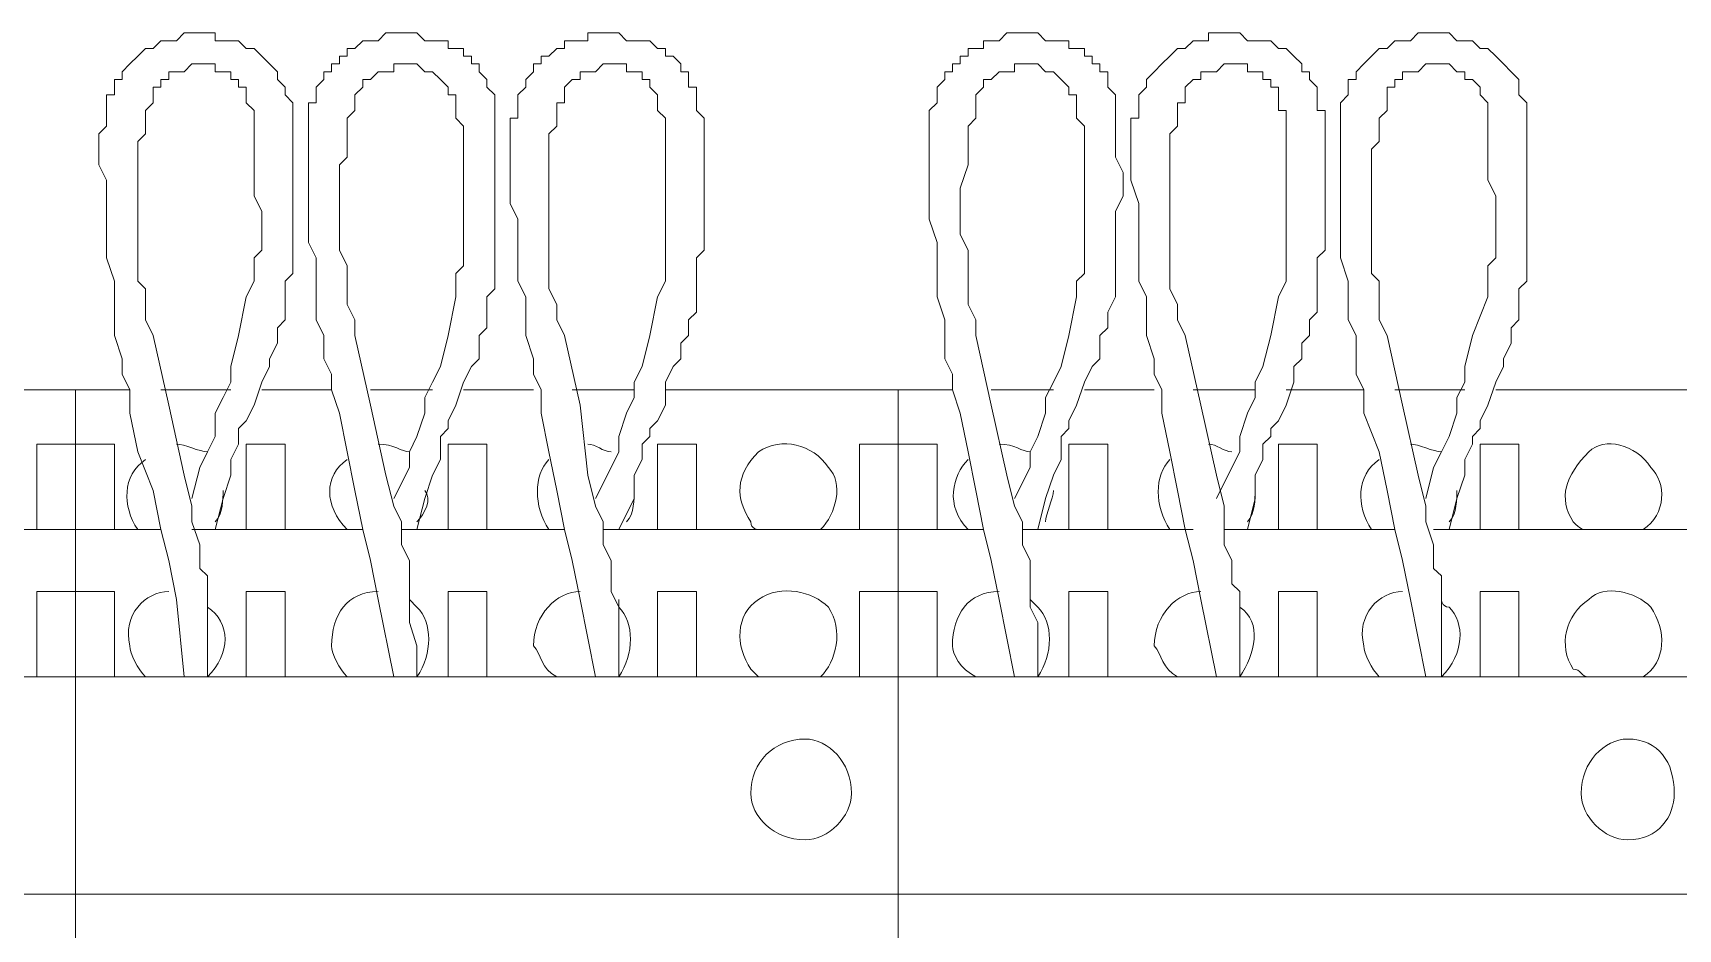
# Model space of a CAD drawing. Header units: millimetres. Extents: x 1004 to 59588, y 686 to 38112.
# Drawn here: x 17528.8 to 17653.5, y 2305.5 to 2373.4 of the extents above; entities that cross this region are included whole.
import ezdxf

# ---------------------------------------------------------------- set-up
doc = ezdxf.new("R2010")
doc.units = ezdxf.units.MM
doc.layers.add('PDF14_Geometry', color=7, linetype='Continuous')

msp = doc.modelspace()

# ---------------------------------------------------------------- linework, layer by layer
at = {"layer": 'PDF14_Geometry', "lineweight": 0}
for points in [[(17542.61, 2335.75), (17543.2, 2338.11), (17543.79, 2339.87), (17543.79, 2341.05), (17544.37, 2342.23), (17544.37, 2342.81), (17544.37, 2343.4), (17544.96, 2343.99), (17545.55, 2345.17), (17546.14, 2346.93), (17546.73, 2348.11), (17546.73, 2348.7), (17547.32, 2349.87), (17547.32, 2350.46), (17547.32, 2351.05), (17547.9, 2351.64), (17547.9, 2352.23), (17547.9, 2353.4), (17547.9, 2353.99), (17547.9, 2354.58), (17548.49, 2355.17), (17548.49, 2356.34), (17548.49, 2356.93), (17548.49, 2358.11), (17548.49, 2359.87), (17548.49, 2361.05), (17548.49, 2362.81), (17548.49, 2363.99), (17548.49, 2365.75), (17548.49, 2366.34), (17548.49, 2366.93), (17548.49, 2367.52), (17548.49, 2368.11), (17547.9, 2368.7), (17547.9, 2369.28), (17547.32, 2369.87), (17547.32, 2370.46), (17546.73, 2371.05), (17546.14, 2371.64), (17545.55, 2372.23), (17544.96, 2372.23), (17544.37, 2372.81), (17543.79, 2372.81), (17543.2, 2372.81), (17542.61, 2372.81), (17542.61, 2373.4), (17542.02, 2373.4), (17541.43, 2373.4), (17540.84, 2373.4), (17540.26, 2373.4), (17539.67, 2372.81), (17539.08, 2372.81), (17538.49, 2372.81), (17537.9, 2372.23), (17537.32, 2372.23), (17536.73, 2371.64), (17536.14, 2371.05), (17535.55, 2370.46), (17535.55, 2369.87), (17534.96, 2369.87), (17534.96, 2369.28), (17534.96, 2368.7), (17534.37, 2368.7), (17534.37, 2368.11), (17534.37, 2367.52), (17534.37, 2366.93), (17534.37, 2366.34), (17533.79, 2365.75), (17533.79, 2365.17), (17533.79, 2363.99), (17533.79, 2363.4), (17534.37, 2362.23), (17534.37, 2360.46), (17534.37, 2359.28), (17534.37, 2357.52), (17534.37, 2356.34), (17534.96, 2354.58), (17534.96, 2353.4), (17534.96, 2351.64), (17534.96, 2350.46), (17535.55, 2348.7), (17535.55, 2347.52), (17536.14, 2346.34)], [(17540.84, 2373.4), (17540.84, 2373.4)], [(17557.9, 2335.75), (17558.49, 2338.11), (17559.08, 2339.87), (17559.67, 2341.05), (17559.67, 2342.23), (17559.67, 2342.81), (17560.26, 2343.4), (17560.26, 2343.99), (17560.84, 2345.17), (17561.43, 2346.93), (17562.02, 2348.11), (17562.61, 2348.7), (17562.61, 2349.87), (17562.61, 2350.46), (17563.2, 2351.05), (17563.2, 2351.64), (17563.2, 2352.23), (17563.2, 2353.4), (17563.79, 2353.99), (17563.79, 2354.58), (17563.79, 2355.17), (17563.79, 2356.34), (17563.79, 2356.93), (17563.79, 2358.11), (17563.79, 2359.87), (17563.79, 2361.05), (17563.79, 2362.81), (17563.79, 2363.99), (17563.79, 2365.75), (17563.79, 2366.34), (17563.79, 2366.93), (17563.79, 2367.52), (17563.79, 2368.11), (17563.79, 2368.7), (17563.2, 2369.28), (17563.2, 2369.87), (17562.61, 2370.46), (17562.61, 2371.05), (17562.02, 2371.05), (17562.02, 2371.64), (17561.43, 2371.64), (17561.43, 2372.23), (17560.84, 2372.23), (17560.26, 2372.23), (17560.26, 2372.81), (17559.67, 2372.81), (17559.08, 2372.81), (17558.49, 2372.81), (17557.9, 2373.4), (17557.32, 2373.4), (17556.73, 2373.4), (17556.14, 2373.4), (17555.55, 2373.4), (17554.96, 2372.81), (17554.37, 2372.81), (17553.79, 2372.81), (17553.2, 2372.23), (17552.61, 2372.23), (17552.61, 2371.64), (17552.02, 2371.64), (17552.02, 2371.05), (17551.43, 2371.05), (17551.43, 2370.46), (17550.84, 2370.46), (17550.84, 2369.87), (17550.26, 2369.28), (17550.26, 2368.7), (17550.26, 2368.11), (17549.67, 2368.11), (17549.67, 2367.52), (17549.67, 2366.93), (17549.67, 2366.34), (17549.67, 2365.75), (17549.67, 2365.17), (17549.67, 2363.99), (17549.67, 2363.4), (17549.67, 2362.23), (17549.67, 2360.46), (17549.67, 2359.28), (17549.67, 2357.52), (17550.26, 2356.34), (17550.26, 2354.58), (17550.26, 2353.4), (17550.26, 2351.64), (17550.84, 2350.46), (17550.84, 2348.7), (17551.43, 2347.52), (17551.43, 2346.34), (17552.02, 2344.58), (17552.61, 2341.64), (17553.2, 2338.7), (17553.79, 2335.75)], [(17556.73, 2373.4), (17556.73, 2373.4)], [(17573.2, 2335.75), (17574.37, 2338.11), (17574.37, 2339.87), (17574.96, 2341.05), (17574.96, 2342.23), (17575.55, 2342.81), (17575.55, 2343.4), (17576.14, 2343.99), (17576.73, 2345.17), (17576.73, 2346.93), (17577.32, 2348.11), (17577.9, 2348.7), (17577.9, 2349.87), (17578.49, 2350.46), (17578.49, 2351.05), (17578.49, 2351.64), (17579.08, 2352.23), (17579.08, 2353.4), (17579.08, 2353.99), (17579.08, 2354.58), (17579.08, 2355.17), (17579.08, 2356.34), (17579.67, 2356.93), (17579.67, 2358.11), (17579.67, 2359.87), (17579.67, 2361.05), (17579.67, 2362.81), (17579.67, 2363.99), (17579.67, 2365.75), (17579.67, 2366.34), (17579.67, 2366.93), (17579.08, 2367.52), (17579.08, 2368.11), (17579.08, 2368.7), (17579.08, 2369.28), (17578.49, 2369.28), (17578.49, 2369.87), (17578.49, 2370.46), (17577.9, 2370.46), (17577.9, 2371.05), (17577.32, 2371.64), (17576.73, 2371.64), (17576.73, 2372.23), (17576.14, 2372.23), (17575.55, 2372.81), (17574.96, 2372.81), (17574.37, 2372.81), (17573.79, 2372.81), (17573.2, 2373.4), (17572.61, 2373.4), (17572.02, 2373.4), (17571.43, 2373.4), (17570.84, 2373.4), (17570.84, 2372.81), (17570.26, 2372.81), (17569.67, 2372.81), (17569.08, 2372.81), (17569.08, 2372.23), (17568.49, 2372.23), (17567.9, 2371.64), (17567.32, 2371.64), (17567.32, 2371.05), (17566.73, 2371.05), (17566.73, 2370.46), (17566.14, 2369.87), (17566.14, 2369.28), (17565.55, 2368.7), (17565.55, 2368.11), (17565.55, 2367.52), (17565.55, 2366.93), (17564.96, 2366.93), (17564.96, 2366.34), (17564.96, 2365.75), (17564.96, 2365.17), (17564.96, 2363.99), (17564.96, 2363.4), (17564.96, 2362.23), (17564.96, 2360.46), (17565.55, 2359.28), (17565.55, 2357.52), (17565.55, 2356.34), (17565.55, 2354.58), (17566.14, 2353.4), (17566.14, 2351.64), (17566.14, 2350.46), (17566.73, 2348.7), (17566.73, 2347.52), (17567.32, 2346.34), (17567.32, 2344.58), (17567.9, 2341.64), (17568.49, 2338.7), (17569.08, 2335.75)], [(17573.2, 2373.4), (17573.2, 2373.4)], [(17604.96, 2335.75), (17605.55, 2338.11), (17606.14, 2339.87), (17606.73, 2341.05), (17606.73, 2342.23), (17606.73, 2342.81), (17607.32, 2343.4), (17607.32, 2343.99), (17607.9, 2345.17), (17608.49, 2346.93), (17609.08, 2348.11), (17609.67, 2348.7), (17609.67, 2349.87), (17609.67, 2350.46), (17610.26, 2351.05), (17610.26, 2351.64), (17610.26, 2352.23), (17610.84, 2353.4), (17610.84, 2353.99), (17610.84, 2354.58), (17610.84, 2355.17), (17610.84, 2356.34), (17610.84, 2356.93), (17610.84, 2358.11), (17610.84, 2359.87), (17611.43, 2361.05), (17611.43, 2362.81), (17610.84, 2363.99), (17610.84, 2365.75), (17610.84, 2366.34), (17610.84, 2366.93), (17610.84, 2367.52), (17610.84, 2368.11), (17610.84, 2368.7), (17610.26, 2369.28), (17610.26, 2369.87), (17610.26, 2370.46), (17609.67, 2370.46), (17609.67, 2371.05), (17609.08, 2371.05), (17609.08, 2371.64), (17608.49, 2371.64), (17608.49, 2372.23), (17607.9, 2372.23), (17607.32, 2372.23), (17607.32, 2372.81), (17606.73, 2372.81), (17606.14, 2372.81), (17605.55, 2372.81), (17604.96, 2373.4), (17604.37, 2373.4), (17603.79, 2373.4), (17603.2, 2373.4), (17602.61, 2373.4), (17602.02, 2372.81), (17601.43, 2372.81), (17600.84, 2372.81), (17600.84, 2372.23), (17600.26, 2372.23), (17599.67, 2372.23), (17599.67, 2371.64), (17599.08, 2371.64), (17599.08, 2371.05), (17598.49, 2371.05), (17598.49, 2370.46), (17597.9, 2370.46), (17597.9, 2369.87), (17597.32, 2369.28), (17597.32, 2368.7), (17597.32, 2368.11), (17596.73, 2367.52), (17596.73, 2366.93), (17596.73, 2366.34), (17596.73, 2365.75), (17596.73, 2365.17), (17596.73, 2363.99), (17596.73, 2363.4), (17596.73, 2362.23), (17596.73, 2360.46), (17596.73, 2359.28), (17597.32, 2357.52), (17597.32, 2356.34), (17597.32, 2354.58), (17597.32, 2353.4), (17597.9, 2351.64), (17597.9, 2350.46), (17597.9, 2348.7), (17598.49, 2347.52), (17598.49, 2346.34)], [(17603.79, 2373.4), (17603.79, 2373.4)], [(17620.84, 2335.75), (17621.43, 2338.11), (17621.43, 2339.87), (17622.02, 2341.05), (17622.02, 2342.23), (17622.61, 2342.81), (17622.61, 2343.4), (17623.2, 2343.99), (17623.79, 2345.17), (17624.37, 2346.93), (17624.37, 2348.11), (17624.96, 2348.7), (17624.96, 2349.87), (17625.55, 2350.46), (17625.55, 2351.05), (17625.55, 2351.64), (17626.14, 2352.23), (17626.14, 2353.4), (17626.14, 2353.99), (17626.14, 2354.58), (17626.14, 2355.17), (17626.14, 2356.34), (17626.73, 2356.93), (17626.73, 2358.11), (17626.73, 2359.87), (17626.73, 2361.05), (17626.73, 2362.81), (17626.73, 2363.99), (17626.73, 2365.75), (17626.73, 2366.34), (17626.73, 2366.93), (17626.73, 2367.52), (17626.14, 2367.52), (17626.14, 2368.11), (17626.14, 2368.7), (17626.14, 2369.28), (17625.55, 2369.87), (17625.55, 2370.46), (17624.96, 2370.46), (17624.96, 2371.05), (17624.37, 2371.64), (17623.79, 2372.23), (17623.2, 2372.23), (17622.61, 2372.81), (17622.02, 2372.81), (17621.43, 2372.81), (17620.84, 2372.81), (17620.26, 2373.4), (17619.67, 2373.4), (17619.08, 2373.4), (17618.49, 2373.4), (17617.9, 2373.4), (17617.9, 2372.81), (17617.32, 2372.81), (17616.73, 2372.81), (17616.14, 2372.23), (17615.55, 2372.23), (17614.96, 2371.64), (17614.37, 2371.05), (17613.79, 2370.46), (17613.2, 2369.87), (17613.2, 2369.28), (17612.61, 2368.7), (17612.61, 2368.11), (17612.61, 2367.52), (17612.61, 2366.93), (17612.02, 2366.93), (17612.02, 2366.34), (17612.02, 2365.75), (17612.02, 2365.17), (17612.02, 2363.99), (17612.02, 2363.4), (17612.02, 2362.23), (17612.61, 2360.46), (17612.61, 2359.28), (17612.61, 2357.52), (17612.61, 2356.34), (17612.61, 2354.58), (17613.2, 2353.4), (17613.2, 2351.64), (17613.2, 2350.46), (17613.79, 2348.7), (17613.79, 2347.52), (17614.37, 2346.34), (17614.37, 2344.58), (17614.96, 2341.64), (17615.55, 2338.7), (17616.14, 2335.75), (17616.73, 2333.4), (17617.32, 2330.46), (17618.49, 2324.58)], [(17620.26, 2373.4), (17620.26, 2373.4)], [(17636.14, 2335.75), (17636.73, 2338.11), (17637.32, 2339.87), (17637.32, 2341.05), (17637.9, 2342.23), (17637.9, 2342.81), (17638.49, 2343.4), (17638.49, 2343.99), (17639.08, 2345.17), (17639.67, 2346.93), (17640.26, 2348.11), (17640.26, 2348.7), (17640.84, 2349.87), (17640.84, 2350.46), (17640.84, 2351.05), (17641.43, 2351.64), (17641.43, 2352.23), (17641.43, 2353.4), (17641.43, 2353.99), (17642.02, 2354.58), (17642.02, 2355.17), (17642.02, 2356.34), (17642.02, 2356.93), (17642.02, 2358.11), (17642.02, 2359.87), (17642.02, 2361.05), (17642.02, 2362.81), (17642.02, 2363.99), (17642.02, 2365.75), (17642.02, 2366.34), (17642.02, 2366.93), (17642.02, 2367.52), (17642.02, 2368.11), (17641.43, 2368.7), (17641.43, 2369.28), (17641.43, 2369.87), (17640.84, 2370.46), (17640.26, 2371.05), (17639.67, 2371.64), (17639.08, 2372.23), (17638.49, 2372.23), (17637.9, 2372.81), (17637.32, 2372.81), (17636.73, 2372.81), (17636.14, 2373.4), (17635.55, 2373.4), (17634.96, 2373.4), (17634.37, 2373.4), (17633.79, 2373.4), (17633.2, 2372.81), (17632.61, 2372.81), (17632.02, 2372.81), (17631.43, 2372.23), (17630.84, 2372.23), (17630.26, 2371.64), (17629.67, 2371.05), (17629.08, 2370.46), (17629.08, 2369.87), (17628.49, 2369.87), (17628.49, 2369.28), (17628.49, 2368.7), (17627.9, 2368.11), (17627.9, 2367.52), (17627.9, 2366.93), (17627.9, 2366.34), (17627.9, 2365.75), (17627.9, 2365.17), (17627.9, 2363.99), (17627.9, 2363.4), (17627.9, 2362.23), (17627.9, 2360.46), (17627.9, 2359.28), (17627.9, 2357.52), (17627.9, 2356.34), (17628.49, 2354.58), (17628.49, 2353.4), (17628.49, 2351.64), (17629.08, 2350.46), (17629.08, 2348.7), (17629.08, 2347.52), (17629.67, 2346.34), (17629.67, 2344.58), (17630.84, 2341.64), (17631.43, 2338.7), (17632.02, 2335.75)], [(17634.37, 2373.4), (17634.37, 2373.4)], [(17537.32, 2372.23), (17537.32, 2372.23)], [(17538.49, 2372.81), (17538.49, 2372.81)], [(17544.37, 2372.81), (17544.37, 2372.81)], [(17545.55, 2372.23), (17545.55, 2372.23)], [(17553.2, 2372.23), (17553.2, 2372.23)], [(17554.96, 2372.81), (17554.96, 2372.81)], [(17559.08, 2372.81), (17559.08, 2372.81)], [(17568.49, 2372.23), (17568.49, 2372.23)], [(17574.96, 2372.81), (17574.96, 2372.81)], [(17576.14, 2372.23), (17576.14, 2372.23)], [(17602.02, 2372.81), (17602.02, 2372.81)], [(17606.14, 2372.81), (17606.14, 2372.81)], [(17615.55, 2372.23), (17615.55, 2372.23)], [(17616.73, 2372.81), (17616.73, 2372.81)], [(17622.02, 2372.81), (17622.02, 2372.81)], [(17623.2, 2372.23), (17623.2, 2372.23)], [(17631.43, 2372.23), (17631.43, 2372.23)], [(17632.61, 2372.81), (17632.61, 2372.81)], [(17636.73, 2372.81), (17636.73, 2372.81)], [(17637.9, 2372.81), (17637.9, 2372.81)], [(17639.08, 2372.23), (17639.08, 2372.23)], [(17536.14, 2371.05), (17536.14, 2371.05)], [(17536.73, 2371.64), (17536.73, 2371.64)], [(17540.84, 2338.11), (17541.43, 2340.46), (17542.02, 2341.64), (17542.61, 2342.81), (17542.61, 2344.58), (17543.2, 2345.75), (17543.79, 2346.93), (17543.79, 2348.11), (17544.37, 2350.46), (17544.96, 2353.4), (17545.55, 2354.58), (17545.55, 2355.17), (17545.55, 2355.75), (17545.55, 2356.34), (17546.14, 2356.93), (17546.14, 2357.52), (17546.14, 2358.11), (17546.14, 2359.28), (17546.14, 2359.87), (17545.55, 2361.05), (17545.55, 2362.23), (17545.55, 2363.4), (17545.55, 2364.58), (17545.55, 2365.75), (17545.55, 2366.34), (17545.55, 2366.93), (17545.55, 2367.52), (17544.96, 2368.11), (17544.96, 2368.7), (17544.96, 2369.28), (17544.37, 2369.28), (17544.37, 2369.87), (17543.79, 2369.87), (17543.79, 2370.46), (17543.2, 2370.46), (17542.61, 2370.46), (17542.61, 2371.05), (17542.02, 2371.05), (17541.43, 2371.05), (17540.84, 2371.05), (17540.26, 2370.46), (17539.67, 2370.46), (17539.08, 2370.46), (17539.08, 2369.87), (17538.49, 2369.87), (17538.49, 2369.28), (17537.9, 2369.28), (17537.9, 2368.7), (17537.9, 2368.11), (17537.32, 2367.52), (17537.32, 2366.93), (17537.32, 2366.34), (17537.32, 2365.75), (17536.73, 2365.17), (17536.73, 2364.58), (17536.73, 2363.99), (17536.73, 2363.4), (17536.73, 2361.64), (17536.73, 2360.46), (17536.73, 2359.28), (17536.73, 2358.11), (17536.73, 2356.93), (17536.73, 2355.75), (17536.73, 2355.17), (17536.73, 2354.58), (17537.32, 2353.99), (17537.32, 2352.81), (17537.32, 2351.64), (17537.9, 2350.46), (17539.08, 2345.17), (17540.26, 2339.87), (17540.84, 2337.52), (17540.84, 2336.34), (17541.43, 2334.58), (17541.43, 2333.4), (17541.43, 2332.81), (17542.02, 2332.23), (17542.02, 2331.64), (17542.02, 2331.05), (17542.02, 2329.87), (17542.02, 2328.7), (17542.02, 2326.93), (17542.02, 2324.58)], [(17541.43, 2371.05), (17541.43, 2371.05)], [(17546.14, 2371.64), (17546.14, 2371.64)], [(17546.73, 2371.05), (17546.73, 2371.05)], [(17556.14, 2338.11), (17557.32, 2340.46), (17557.32, 2341.64), (17557.9, 2342.81), (17558.49, 2344.58), (17558.49, 2345.75), (17559.08, 2346.93), (17559.67, 2348.11), (17560.26, 2350.46), (17560.84, 2353.4), (17560.84, 2354.58), (17560.84, 2355.17), (17561.43, 2355.75), (17561.43, 2356.34), (17561.43, 2356.93), (17561.43, 2357.52), (17561.43, 2358.11), (17561.43, 2359.28), (17561.43, 2359.87), (17561.43, 2361.05), (17561.43, 2362.23), (17561.43, 2363.4), (17561.43, 2364.58), (17561.43, 2365.75), (17561.43, 2366.34), (17560.84, 2366.93), (17560.84, 2367.52), (17560.84, 2368.11), (17560.84, 2368.7), (17560.26, 2368.7), (17560.26, 2369.28), (17559.67, 2369.87), (17559.08, 2370.46), (17558.49, 2370.46), (17557.9, 2371.05), (17557.32, 2371.05), (17556.73, 2371.05), (17556.14, 2371.05), (17556.14, 2370.46), (17555.55, 2370.46), (17554.96, 2370.46), (17554.37, 2369.87), (17553.79, 2369.87), (17553.79, 2369.28), (17553.2, 2368.7), (17553.2, 2368.11), (17553.2, 2367.52), (17552.61, 2366.93), (17552.61, 2366.34), (17552.61, 2365.75), (17552.61, 2365.17), (17552.61, 2364.58), (17552.61, 2363.99), (17552.02, 2363.4), (17552.02, 2361.64), (17552.02, 2360.46), (17552.02, 2359.28), (17552.02, 2358.11), (17552.02, 2356.93), (17552.61, 2355.75), (17552.61, 2355.17), (17552.61, 2354.58), (17552.61, 2353.99), (17552.61, 2352.81), (17553.2, 2351.64), (17553.2, 2350.46), (17554.37, 2345.17), (17555.55, 2339.87), (17556.14, 2337.52), (17556.73, 2336.34), (17556.73, 2334.58), (17557.32, 2333.4), (17557.32, 2332.81), (17557.32, 2332.23), (17557.32, 2331.64), (17557.32, 2331.05), (17557.32, 2329.87), (17557.32, 2328.7), (17557.9, 2326.93), (17557.9, 2324.58)], [(17557.32, 2371.05), (17557.32, 2371.05)], [(17571.43, 2338.11), (17572.61, 2340.46), (17573.2, 2341.64), (17573.2, 2342.81), (17573.79, 2344.58), (17574.37, 2345.75), (17574.37, 2346.93), (17574.96, 2348.11), (17575.55, 2350.46), (17576.14, 2353.4), (17576.73, 2354.58), (17576.73, 2355.17), (17576.73, 2355.75), (17576.73, 2356.34), (17576.73, 2356.93), (17576.73, 2357.52), (17576.73, 2358.11), (17576.73, 2359.28), (17576.73, 2359.87), (17576.73, 2361.05), (17576.73, 2362.23), (17576.73, 2363.4), (17576.73, 2364.58), (17576.73, 2365.75), (17576.73, 2366.34), (17576.73, 2366.93), (17576.14, 2367.52), (17576.14, 2368.11), (17576.14, 2368.7), (17575.55, 2369.28), (17575.55, 2369.87), (17574.96, 2369.87), (17574.96, 2370.46), (17574.37, 2370.46), (17573.79, 2370.46), (17573.79, 2371.05), (17573.2, 2371.05), (17572.61, 2371.05), (17572.02, 2371.05), (17571.43, 2370.46), (17570.84, 2370.46), (17570.26, 2370.46), (17570.26, 2369.87), (17569.67, 2369.87), (17569.08, 2369.28), (17569.08, 2368.7), (17569.08, 2368.11), (17568.49, 2368.11), (17568.49, 2367.52), (17568.49, 2366.93), (17568.49, 2366.34), (17567.9, 2365.75), (17567.9, 2365.17), (17567.9, 2364.58), (17567.9, 2363.99), (17567.9, 2363.4), (17567.9, 2361.64), (17567.9, 2360.46), (17567.9, 2359.28), (17567.9, 2358.11), (17567.9, 2356.93), (17567.9, 2355.75), (17567.9, 2355.17), (17567.9, 2354.58), (17567.9, 2353.99), (17568.49, 2352.81), (17568.49, 2351.64), (17569.08, 2350.46), (17570.26, 2345.17), (17570.84, 2339.87), (17571.43, 2337.52), (17572.02, 2336.34), (17572.02, 2334.58), (17572.61, 2333.4), (17572.61, 2332.81), (17572.61, 2332.23), (17572.61, 2331.64), (17572.61, 2331.05), (17573.2, 2329.87), (17573.2, 2328.7), (17573.2, 2326.93), (17573.2, 2324.58)], [(17572.02, 2371.05), (17572.02, 2371.05)], [(17577.9, 2371.05), (17577.9, 2371.05)], [(17603.2, 2338.11), (17604.37, 2340.46), (17604.37, 2341.64), (17604.96, 2342.81), (17605.55, 2344.58), (17605.55, 2345.75), (17606.14, 2346.93), (17606.73, 2348.11), (17607.32, 2350.46), (17607.9, 2353.4), (17607.9, 2354.58), (17608.49, 2355.17), (17608.49, 2355.75), (17608.49, 2356.34), (17608.49, 2356.93), (17608.49, 2357.52), (17608.49, 2358.11), (17608.49, 2359.28), (17608.49, 2359.87), (17608.49, 2361.05), (17608.49, 2362.23), (17608.49, 2363.4), (17608.49, 2364.58), (17608.49, 2365.75), (17608.49, 2366.34), (17607.9, 2366.93), (17607.9, 2367.52), (17607.9, 2368.11), (17607.9, 2368.7), (17607.32, 2368.7), (17607.32, 2369.28), (17606.73, 2369.87), (17606.14, 2370.46), (17605.55, 2370.46), (17604.96, 2371.05), (17604.37, 2371.05), (17603.79, 2371.05), (17603.2, 2371.05), (17603.2, 2370.46), (17602.61, 2370.46), (17602.02, 2370.46), (17601.43, 2369.87), (17600.84, 2369.87), (17600.84, 2369.28), (17600.26, 2368.7), (17600.26, 2368.11), (17600.26, 2367.52), (17600.26, 2366.93), (17599.67, 2366.34), (17599.67, 2365.75), (17599.67, 2365.17), (17599.67, 2364.58), (17599.67, 2363.99), (17599.67, 2363.4), (17599.08, 2361.64), (17599.08, 2360.46), (17599.08, 2359.28), (17599.08, 2358.11), (17599.67, 2356.93), (17599.67, 2355.75), (17599.67, 2355.17), (17599.67, 2354.58), (17599.67, 2353.99), (17599.67, 2352.81), (17600.26, 2351.64), (17600.26, 2350.46), (17601.43, 2345.17), (17602.61, 2339.87), (17603.2, 2337.52), (17603.79, 2336.34), (17603.79, 2334.58), (17604.37, 2333.4), (17604.37, 2332.81), (17604.37, 2332.23), (17604.37, 2331.64), (17604.37, 2331.05), (17604.37, 2329.87), (17604.96, 2328.7), (17604.96, 2326.93), (17604.96, 2324.58)], [(17604.96, 2371.05), (17604.96, 2371.05)], [(17614.37, 2371.05), (17614.37, 2371.05)], [(17614.96, 2371.64), (17614.96, 2371.64)], [(17618.49, 2338.11), (17619.67, 2340.46), (17620.26, 2341.64), (17620.26, 2342.81), (17620.84, 2344.58), (17621.43, 2345.75), (17621.43, 2346.93), (17622.02, 2348.11), (17622.61, 2350.46), (17623.2, 2353.4), (17623.79, 2354.58), (17623.79, 2355.17), (17623.79, 2355.75), (17623.79, 2356.34), (17623.79, 2356.93), (17623.79, 2357.52), (17623.79, 2358.11), (17623.79, 2359.28), (17623.79, 2359.87), (17623.79, 2361.05), (17623.79, 2362.23), (17623.79, 2363.4), (17623.79, 2364.58), (17623.79, 2365.75), (17623.79, 2366.34), (17623.79, 2366.93), (17623.79, 2367.52), (17623.2, 2367.52), (17623.2, 2368.11), (17623.2, 2368.7), (17623.2, 2369.28), (17622.61, 2369.28), (17622.61, 2369.87), (17622.02, 2369.87), (17622.02, 2370.46), (17621.43, 2370.46), (17620.84, 2370.46), (17620.84, 2371.05), (17620.26, 2371.05), (17619.67, 2371.05), (17619.08, 2371.05), (17618.49, 2370.46), (17617.9, 2370.46), (17617.32, 2370.46), (17617.32, 2369.87), (17616.73, 2369.87), (17616.14, 2369.28), (17616.14, 2368.7), (17616.14, 2368.11), (17615.55, 2368.11), (17615.55, 2367.52), (17615.55, 2366.93), (17615.55, 2366.34), (17614.96, 2365.75), (17614.96, 2365.17), (17614.96, 2364.58), (17614.96, 2363.99), (17614.96, 2363.4), (17614.96, 2361.64), (17614.96, 2360.46), (17614.96, 2359.28), (17614.96, 2358.11), (17614.96, 2356.93), (17614.96, 2355.75), (17614.96, 2355.17), (17614.96, 2354.58), (17614.96, 2353.99), (17615.55, 2352.81), (17615.55, 2351.64), (17616.14, 2350.46), (17617.32, 2345.17), (17618.49, 2339.87), (17619.08, 2337.52), (17619.08, 2336.34), (17619.08, 2334.58), (17619.67, 2333.4), (17619.67, 2332.81), (17619.67, 2332.23), (17619.67, 2331.64), (17620.26, 2331.05), (17620.26, 2329.87), (17620.26, 2328.7), (17620.26, 2326.93), (17620.26, 2324.58)], [(17619.08, 2371.05), (17619.08, 2371.05)], [(17624.37, 2371.64), (17624.37, 2371.64)], [(17624.96, 2371.05), (17624.96, 2371.05)], [(17629.67, 2371.05), (17629.67, 2371.05)], [(17630.26, 2371.64), (17630.26, 2371.64)], [(17634.37, 2338.11), (17634.96, 2340.46), (17635.55, 2341.64), (17636.14, 2342.81), (17636.73, 2344.58), (17636.73, 2345.75), (17637.32, 2346.93), (17637.32, 2348.11), (17637.9, 2350.46), (17639.08, 2353.4), (17639.08, 2354.58), (17639.08, 2355.17), (17639.08, 2355.75), (17639.67, 2356.34), (17639.67, 2356.93), (17639.67, 2357.52), (17639.67, 2358.11), (17639.67, 2359.28), (17639.67, 2359.87), (17639.67, 2361.05), (17639.08, 2362.23), (17639.08, 2363.4), (17639.08, 2364.58), (17639.08, 2365.75), (17639.08, 2366.34), (17639.08, 2366.93), (17639.08, 2367.52), (17639.08, 2368.11), (17638.49, 2368.7), (17638.49, 2369.28), (17637.9, 2369.87), (17637.32, 2369.87), (17637.32, 2370.46), (17636.73, 2370.46), (17636.14, 2371.05), (17635.55, 2371.05), (17634.96, 2371.05), (17634.37, 2371.05), (17633.79, 2370.46), (17633.2, 2370.46), (17632.61, 2370.46), (17632.61, 2369.87), (17632.02, 2369.87), (17632.02, 2369.28), (17631.43, 2369.28), (17631.43, 2368.7), (17631.43, 2368.11), (17631.43, 2367.52), (17630.84, 2366.93), (17630.84, 2366.34), (17630.84, 2365.75), (17630.84, 2365.17), (17630.26, 2364.58), (17630.26, 2363.99), (17630.26, 2363.4), (17630.26, 2361.64), (17630.26, 2360.46), (17630.26, 2359.28), (17630.26, 2358.11), (17630.26, 2356.93), (17630.26, 2355.75), (17630.26, 2355.17), (17630.84, 2354.58), (17630.84, 2353.99), (17630.84, 2352.81), (17630.84, 2351.64), (17631.43, 2350.46), (17632.61, 2345.17), (17633.79, 2339.87), (17634.37, 2337.52), (17634.37, 2336.34), (17634.96, 2334.58), (17634.96, 2333.4), (17634.96, 2332.81), (17635.55, 2332.23), (17635.55, 2331.64), (17635.55, 2331.05), (17635.55, 2329.87), (17635.55, 2328.7), (17635.55, 2326.93), (17635.55, 2324.58)], [(17634.96, 2371.05), (17634.96, 2371.05)], [(17639.67, 2371.64), (17639.67, 2371.64)], [(17640.26, 2371.05), (17640.26, 2371.05)], [(17535.55, 2370.46), (17535.55, 2370.46)], [(17538.49, 2369.87), (17538.49, 2369.87)], [(17539.67, 2370.46), (17539.67, 2370.46)], [(17539.67, 2370.46), (17539.67, 2370.46)], [(17540.26, 2370.46), (17540.26, 2370.46)], [(17543.2, 2370.46), (17543.2, 2370.46)], [(17543.2, 2370.46), (17543.2, 2370.46)], [(17543.79, 2370.46), (17543.79, 2370.46)], [(17544.37, 2369.87), (17544.37, 2369.87)], [(17547.32, 2370.46), (17547.32, 2370.46)], [(17550.84, 2369.87), (17550.84, 2369.87)], [(17554.37, 2369.87), (17554.37, 2369.87)], [(17554.96, 2370.46), (17554.96, 2370.46)], [(17554.96, 2370.46), (17554.96, 2370.46)], [(17555.55, 2370.46), (17555.55, 2370.46)], [(17558.49, 2370.46), (17558.49, 2370.46)], [(17558.49, 2370.46), (17558.49, 2370.46)], [(17559.08, 2370.46), (17559.08, 2370.46)], [(17559.08, 2370.46), (17559.08, 2370.46)], [(17559.67, 2369.87), (17559.67, 2369.87)], [(17559.67, 2369.87), (17559.67, 2369.87)], [(17562.61, 2370.46), (17562.61, 2370.46)], [(17566.14, 2369.87), (17566.14, 2369.87)], [(17566.73, 2370.46), (17566.73, 2370.46)], [(17569.67, 2369.87), (17569.67, 2369.87)], [(17570.26, 2370.46), (17570.26, 2370.46)], [(17570.84, 2370.46), (17570.84, 2370.46)], [(17570.84, 2370.46), (17570.84, 2370.46)], [(17574.37, 2370.46), (17574.37, 2370.46)], [(17574.37, 2370.46), (17574.37, 2370.46)], [(17574.37, 2370.46), (17574.37, 2370.46)], [(17574.96, 2369.87), (17574.96, 2369.87)], [(17597.9, 2369.87), (17597.9, 2369.87)], [(17601.43, 2369.87), (17601.43, 2369.87)], [(17602.02, 2370.46), (17602.02, 2370.46)], [(17602.02, 2370.46), (17602.02, 2370.46)], [(17602.61, 2370.46), (17602.61, 2370.46)], [(17605.55, 2370.46), (17605.55, 2370.46)], [(17606.14, 2370.46), (17606.14, 2370.46)], [(17606.14, 2370.46), (17606.14, 2370.46)], [(17606.14, 2370.46), (17606.14, 2370.46)], [(17606.73, 2369.87), (17606.73, 2369.87)], [(17606.73, 2369.87), (17606.73, 2369.87)], [(17613.2, 2369.87), (17613.2, 2369.87)], [(17613.79, 2370.46), (17613.79, 2370.46)], [(17616.73, 2369.87), (17616.73, 2369.87)], [(17617.32, 2370.46), (17617.32, 2370.46)], [(17617.9, 2370.46), (17617.9, 2370.46)], [(17617.9, 2370.46), (17617.9, 2370.46)], [(17621.43, 2370.46), (17621.43, 2370.46)], [(17621.43, 2370.46), (17621.43, 2370.46)], [(17621.43, 2370.46), (17621.43, 2370.46)], [(17622.02, 2369.87), (17622.02, 2369.87)], [(17629.08, 2370.46), (17629.08, 2370.46)], [(17632.02, 2369.87), (17632.02, 2369.87)], [(17633.2, 2370.46), (17633.2, 2370.46)], [(17633.2, 2370.46), (17633.2, 2370.46)], [(17633.79, 2370.46), (17633.79, 2370.46)], [(17636.73, 2370.46), (17636.73, 2370.46)], [(17636.73, 2370.46), (17636.73, 2370.46)], [(17637.32, 2370.46), (17637.32, 2370.46)], [(17637.32, 2370.46), (17637.32, 2370.46)], [(17637.9, 2369.87), (17637.9, 2369.87)], [(17640.84, 2370.46), (17640.84, 2370.46)], [(17544.96, 2368.7), (17544.96, 2368.7)], [(17547.9, 2369.28), (17547.9, 2369.28)], [(17547.9, 2368.7), (17547.9, 2368.7)], [(17550.26, 2368.7), (17550.26, 2368.7)], [(17553.79, 2369.28), (17553.79, 2369.28)], [(17560.26, 2369.28), (17560.26, 2369.28)], [(17563.2, 2369.28), (17563.2, 2369.28)], [(17563.79, 2368.7), (17563.79, 2368.7)], [(17565.55, 2368.7), (17565.55, 2368.7)], [(17569.08, 2369.28), (17569.08, 2369.28)], [(17575.55, 2369.28), (17575.55, 2369.28)], [(17576.14, 2368.7), (17576.14, 2368.7)], [(17579.08, 2368.7), (17579.08, 2368.7)], [(17597.32, 2368.7), (17597.32, 2368.7)], [(17600.84, 2369.28), (17600.84, 2369.28)], [(17607.32, 2369.28), (17607.32, 2369.28)], [(17610.26, 2369.28), (17610.26, 2369.28)], [(17610.84, 2368.7), (17610.84, 2368.7)], [(17612.61, 2368.7), (17612.61, 2368.7)], [(17616.14, 2369.28), (17616.14, 2369.28)], [(17623.2, 2368.7), (17623.2, 2368.7)], [(17626.14, 2369.28), (17626.14, 2369.28)], [(17626.14, 2368.7), (17626.14, 2368.7)], [(17628.49, 2368.7), (17628.49, 2368.7)], [(17638.49, 2369.28), (17638.49, 2369.28)], [(17638.49, 2368.7), (17638.49, 2368.7)], [(17641.43, 2369.28), (17641.43, 2369.28)], [(17641.43, 2368.7), (17641.43, 2368.7)], [(17534.37, 2368.11), (17534.37, 2368.11)], [(17534.37, 2366.93), (17534.37, 2366.93)], [(17537.9, 2368.11), (17537.9, 2368.11)], [(17545.55, 2367.52), (17545.55, 2367.52)], [(17545.55, 2366.93), (17545.55, 2366.93)], [(17548.49, 2367.52), (17548.49, 2367.52)], [(17549.67, 2366.93), (17549.67, 2366.93)], [(17553.2, 2368.11), (17553.2, 2368.11)], [(17560.84, 2367.52), (17560.84, 2367.52)], [(17560.84, 2366.93), (17560.84, 2366.93)], [(17563.79, 2367.52), (17563.79, 2367.52)], [(17565.55, 2368.11), (17565.55, 2368.11)], [(17576.14, 2367.52), (17576.14, 2367.52)], [(17576.73, 2366.93), (17576.73, 2366.93)], [(17579.08, 2367.52), (17579.08, 2367.52)], [(17596.73, 2366.93), (17596.73, 2366.93)], [(17597.32, 2368.11), (17597.32, 2368.11)], [(17600.26, 2368.11), (17600.26, 2368.11)], [(17607.9, 2367.52), (17607.9, 2367.52)], [(17607.9, 2366.93), (17607.9, 2366.93)], [(17610.84, 2367.52), (17610.84, 2367.52)], [(17612.61, 2368.11), (17612.61, 2368.11)], [(17623.79, 2366.93), (17623.79, 2366.93)], [(17627.9, 2368.11), (17627.9, 2368.11)], [(17627.9, 2366.93), (17627.9, 2366.93)], [(17631.43, 2368.11), (17631.43, 2368.11)], [(17639.08, 2367.52), (17639.08, 2367.52)], [(17639.08, 2366.93), (17639.08, 2366.93)], [(17642.02, 2367.52), (17642.02, 2367.52)], [(17514.37, 2346.34), (17532.02, 2346.34), (17532.02, 2252.81), (17514.37, 2252.81)], [(17538.49, 2335.75), (17537.9, 2338.7), (17536.73, 2341.64), (17536.14, 2344.58), (17536.14, 2346.34), (17532.02, 2346.34), (17532.02, 2252.81), (17536.14, 2252.81)], [(17538.49, 2346.34), (17543.79, 2346.34)], [(17546.14, 2346.34), (17551.43, 2346.34)], [(17554.37, 2346.34), (17559.08, 2346.34)], [(17561.43, 2346.34), (17566.73, 2346.34)], [(17569.67, 2346.34), (17574.37, 2346.34)], [(17576.73, 2346.34), (17594.37, 2346.34), (17594.37, 2252.81), (17576.73, 2252.81)], [(17600.84, 2335.75), (17600.26, 2338.7), (17599.67, 2341.64), (17599.08, 2344.58), (17598.49, 2346.34), (17594.37, 2346.34), (17594.37, 2252.81), (17598.49, 2252.81)], [(17601.43, 2346.34), (17606.14, 2346.34)], [(17608.49, 2346.34), (17613.79, 2346.34)], [(17616.73, 2346.34), (17621.43, 2346.34)], [(17623.79, 2346.34), (17629.67, 2346.34)], [(17632.02, 2346.34), (17637.32, 2346.34)], [(17639.67, 2346.34), (17656.73, 2346.34), (17656.73, 2252.81), (17639.67, 2252.81)], [(17534.96, 2335.75), (17534.96, 2342.23), (17532.02, 2342.23), (17529.08, 2342.23), (17529.08, 2335.75)], [(17547.9, 2335.75), (17547.9, 2342.23), (17544.96, 2342.23), (17544.96, 2335.75)], [(17563.2, 2335.75), (17563.2, 2342.23), (17560.26, 2342.23), (17560.26, 2335.75)], [(17579.08, 2335.75), (17579.08, 2342.23), (17576.14, 2342.23), (17576.14, 2335.75)], [(17597.32, 2335.75), (17597.32, 2342.23), (17594.37, 2342.23), (17591.43, 2342.23), (17591.43, 2335.75)], [(17610.26, 2335.75), (17610.26, 2342.23), (17607.32, 2342.23), (17607.32, 2335.75)], [(17626.14, 2335.75), (17626.14, 2342.23), (17623.2, 2342.23), (17623.2, 2335.75)], [(17641.43, 2335.75), (17641.43, 2342.23), (17638.49, 2342.23), (17638.49, 2335.75)], [(17509.67, 2335.75), (17532.02, 2335.75), (17538.49, 2335.75), (17539.08, 2333.4), (17539.67, 2330.46), (17540.26, 2324.58)], [(17540.84, 2335.75), (17553.79, 2335.75), (17554.37, 2333.4), (17554.96, 2330.46), (17556.14, 2324.58)], [(17552.61, 2335.75), (17552.61, 2335.75)], [(17556.73, 2335.75), (17569.08, 2335.75), (17569.67, 2333.4), (17570.26, 2330.46), (17571.43, 2324.58)], [(17572.02, 2335.75), (17594.37, 2335.75), (17600.84, 2335.75), (17601.43, 2333.4), (17602.02, 2330.46), (17603.2, 2324.58)], [(17603.79, 2335.75), (17616.73, 2335.75)], [(17614.96, 2335.75), (17615.55, 2335.75)], [(17619.08, 2335.75), (17632.02, 2335.75), (17632.61, 2333.4), (17633.2, 2330.46), (17634.37, 2324.58)], [(17634.96, 2335.75), (17656.73, 2335.75), (17663.79, 2335.75)], [(17534.96, 2324.58), (17534.96, 2331.05), (17532.02, 2331.05), (17529.08, 2331.05), (17529.08, 2324.58)], [(17547.9, 2324.58), (17547.9, 2331.05), (17544.96, 2331.05), (17544.96, 2324.58)], [(17563.2, 2324.58), (17563.2, 2331.05), (17560.26, 2331.05), (17560.26, 2324.58)], [(17579.08, 2324.58), (17579.08, 2331.05), (17576.14, 2331.05), (17576.14, 2324.58)], [(17597.32, 2324.58), (17597.32, 2331.05), (17594.37, 2331.05), (17591.43, 2331.05), (17591.43, 2324.58)], [(17610.26, 2324.58), (17610.26, 2331.05), (17607.32, 2331.05), (17607.32, 2324.58)], [(17626.14, 2324.58), (17626.14, 2331.05), (17623.2, 2331.05), (17623.2, 2324.58)], [(17641.43, 2324.58), (17641.43, 2331.05), (17638.49, 2331.05), (17638.49, 2324.58)], [(17542.02, 2329.87), (17542.02, 2330.46)], [(17557.9, 2329.87), (17557.32, 2330.46)], [(17573.2, 2329.87), (17573.2, 2330.46)], [(17604.96, 2329.87), (17604.37, 2330.46)], [(17620.26, 2329.87), (17620.26, 2330.46)], [(17406.73, 2324.58), (17469.08, 2324.58), (17532.02, 2324.58), (17594.37, 2324.58), (17656.73, 2324.58), (17719.67, 2324.58), (17782.02, 2324.58), (17844.96, 2324.58), (17907.32, 2324.58)], [(17583.2, 2325.17), (17583.79, 2324.58)], [(17406.73, 2308.11), (17469.08, 2308.11), (17532.02, 2308.11), (17594.37, 2308.11), (17656.73, 2308.11), (17719.67, 2308.11), (17782.02, 2308.11), (17844.96, 2308.11), (17907.32, 2308.11)]]:
    msp.add_lwpolyline(points, dxfattribs=at)
for points in [[(17542.02, 2341.64), (17541.43, 2341.64), (17540.26, 2342.23), (17539.67, 2342.23)], [(17557.32, 2341.64), (17556.73, 2341.64), (17556.14, 2342.23), (17554.96, 2342.23)], [(17572.61, 2341.64), (17572.02, 2341.64), (17571.43, 2342.23), (17570.84, 2342.23)], [(17589.08, 2340.46), (17587.9, 2342.23), (17585.55, 2342.81), (17583.79, 2341.64)], [(17604.37, 2341.64), (17603.79, 2341.64), (17603.2, 2342.23), (17602.02, 2342.23)], [(17619.67, 2341.64), (17619.08, 2341.64), (17618.49, 2342.23), (17617.9, 2342.23)], [(17635.55, 2341.64), (17634.96, 2341.64), (17633.79, 2342.23), (17633.2, 2342.23)], [(17651.43, 2340.46), (17650.26, 2342.23), (17647.9, 2342.81), (17646.73, 2341.64)], [(17537.32, 2341.05), (17535.55, 2339.87), (17535.55, 2337.52), (17536.73, 2335.75)], [(17552.61, 2341.05), (17550.84, 2339.87), (17550.84, 2337.52), (17552.61, 2335.75)], [(17567.9, 2341.05), (17566.73, 2339.87), (17566.73, 2337.52), (17567.9, 2335.75)], [(17583.79, 2341.64), (17582.02, 2339.87), (17582.02, 2338.11), (17583.2, 2336.34)], [(17599.67, 2341.05), (17598.49, 2339.87), (17597.9, 2337.52), (17599.67, 2335.75)], [(17614.96, 2341.05), (17613.79, 2339.87), (17613.79, 2337.52), (17614.96, 2335.75)], [(17630.84, 2341.05), (17629.08, 2339.87), (17629.08, 2337.52), (17630.26, 2335.75)], [(17646.73, 2341.64), (17644.96, 2339.87), (17644.37, 2338.11), (17645.55, 2336.34)], [(17588.49, 2335.75), (17589.67, 2336.93), (17590.26, 2339.28), (17589.08, 2340.46)], [(17650.84, 2335.75), (17652.61, 2336.93), (17652.61, 2339.28), (17651.43, 2340.46)], [(17542.61, 2336.34), (17543.2, 2336.93), (17543.2, 2338.11), (17543.2, 2338.7)], [(17557.9, 2336.34), (17558.49, 2336.93), (17559.08, 2338.11), (17558.49, 2338.7)], [(17573.79, 2336.34), (17574.37, 2336.93), (17574.37, 2338.11), (17574.37, 2338.7)], [(17605.55, 2336.34), (17605.55, 2336.93), (17606.14, 2338.11), (17606.14, 2338.7)], [(17620.84, 2336.34), (17621.43, 2336.93), (17621.43, 2338.11), (17621.43, 2338.7)], [(17636.14, 2336.34), (17636.73, 2336.93), (17636.73, 2338.11), (17636.73, 2338.7)], [(17536.73, 2335.75), (17537.32, 2335.75), (17537.32, 2335.75), (17537.32, 2335.75)], [(17567.9, 2335.75), (17567.9, 2335.75), (17567.9, 2335.75), (17568.49, 2335.75)], [(17583.2, 2336.34), (17583.2, 2335.75), (17583.79, 2335.75), (17583.79, 2335.75)], [(17599.67, 2335.75), (17599.67, 2335.75), (17599.67, 2335.75), (17600.26, 2335.75)], [(17630.26, 2335.75), (17630.84, 2335.75), (17630.84, 2335.75), (17630.84, 2335.75)], [(17645.55, 2336.34), (17646.14, 2335.75), (17646.14, 2335.75), (17646.73, 2335.75)], [(17539.08, 2331.05), (17537.32, 2331.05), (17535.55, 2329.28), (17536.14, 2326.93)], [(17554.96, 2331.05), (17552.61, 2331.05), (17551.43, 2329.28), (17551.43, 2326.93)], [(17570.26, 2331.05), (17568.49, 2331.05), (17566.73, 2329.28), (17566.73, 2326.93)], [(17589.08, 2329.87), (17587.9, 2331.05), (17585.55, 2331.64), (17583.79, 2330.46)], [(17602.02, 2331.05), (17599.67, 2331.05), (17598.49, 2329.28), (17598.49, 2326.93)], [(17617.32, 2331.05), (17615.55, 2331.05), (17613.79, 2329.28), (17613.79, 2326.93)], [(17632.61, 2331.05), (17630.84, 2331.05), (17629.08, 2329.28), (17629.67, 2326.93)], [(17651.43, 2329.87), (17650.26, 2331.05), (17647.9, 2331.64), (17646.73, 2330.46)], [(17542.02, 2324.58), (17543.79, 2326.34), (17543.79, 2328.7), (17542.02, 2329.87)], [(17557.9, 2324.58), (17559.08, 2326.34), (17559.08, 2328.7), (17557.9, 2329.87)], [(17573.2, 2324.58), (17574.37, 2326.34), (17574.37, 2328.7), (17573.2, 2329.87)], [(17583.79, 2330.46), (17582.02, 2329.28), (17582.02, 2326.93), (17583.2, 2325.17)], [(17588.49, 2324.58), (17589.67, 2325.75), (17590.26, 2328.11), (17589.08, 2329.87)], [(17604.96, 2324.58), (17606.14, 2326.34), (17606.14, 2328.7), (17604.96, 2329.87)], [(17620.26, 2324.58), (17621.43, 2326.34), (17622.02, 2328.7), (17620.26, 2329.87)], [(17636.14, 2329.87), (17635.55, 2329.87), (17635.55, 2330.46), (17635.55, 2330.46)], [(17635.55, 2324.58), (17637.32, 2326.34), (17637.32, 2328.7), (17636.14, 2329.87)], [(17646.73, 2330.46), (17644.96, 2329.28), (17644.37, 2326.93), (17645.55, 2325.17)], [(17650.84, 2324.58), (17652.61, 2325.75), (17652.61, 2328.11), (17651.43, 2329.87)], [(17536.14, 2326.93), (17536.14, 2326.34), (17536.73, 2325.17), (17537.32, 2324.58)], [(17551.43, 2326.93), (17551.43, 2326.34), (17552.02, 2325.17), (17552.61, 2324.58)], [(17566.73, 2326.93), (17567.32, 2326.34), (17567.32, 2325.17), (17568.49, 2324.58)], [(17598.49, 2326.93), (17598.49, 2326.34), (17599.08, 2325.17), (17600.26, 2324.58)], [(17613.79, 2326.93), (17614.37, 2326.34), (17614.37, 2325.17), (17615.55, 2324.58)], [(17629.67, 2326.93), (17629.67, 2326.34), (17630.26, 2325.17), (17630.84, 2324.58)], [(17645.55, 2325.17), (17646.14, 2325.17), (17646.14, 2324.58), (17646.73, 2324.58)], [(17587.32, 2319.87), (17584.96, 2319.87), (17583.2, 2318.11), (17583.2, 2315.75)], [(17590.84, 2315.75), (17590.84, 2318.11), (17589.08, 2319.87), (17587.32, 2319.87)], [(17649.67, 2319.87), (17647.9, 2319.87), (17646.14, 2318.11), (17646.14, 2315.75)], [(17653.2, 2315.75), (17653.2, 2318.11), (17652.02, 2319.87), (17649.67, 2319.87)], [(17583.2, 2315.75), (17583.2, 2313.99), (17584.96, 2312.23), (17587.32, 2312.23)], [(17587.32, 2312.23), (17589.08, 2312.23), (17590.84, 2313.99), (17590.84, 2315.75)], [(17646.14, 2315.75), (17646.14, 2313.99), (17647.9, 2312.23), (17649.67, 2312.23)], [(17649.67, 2312.23), (17652.02, 2312.23), (17653.2, 2313.99), (17653.2, 2315.75)]]:
    msp.add_open_spline(points, degree=3, dxfattribs=at)

doc.saveas('drawing.dxf')
